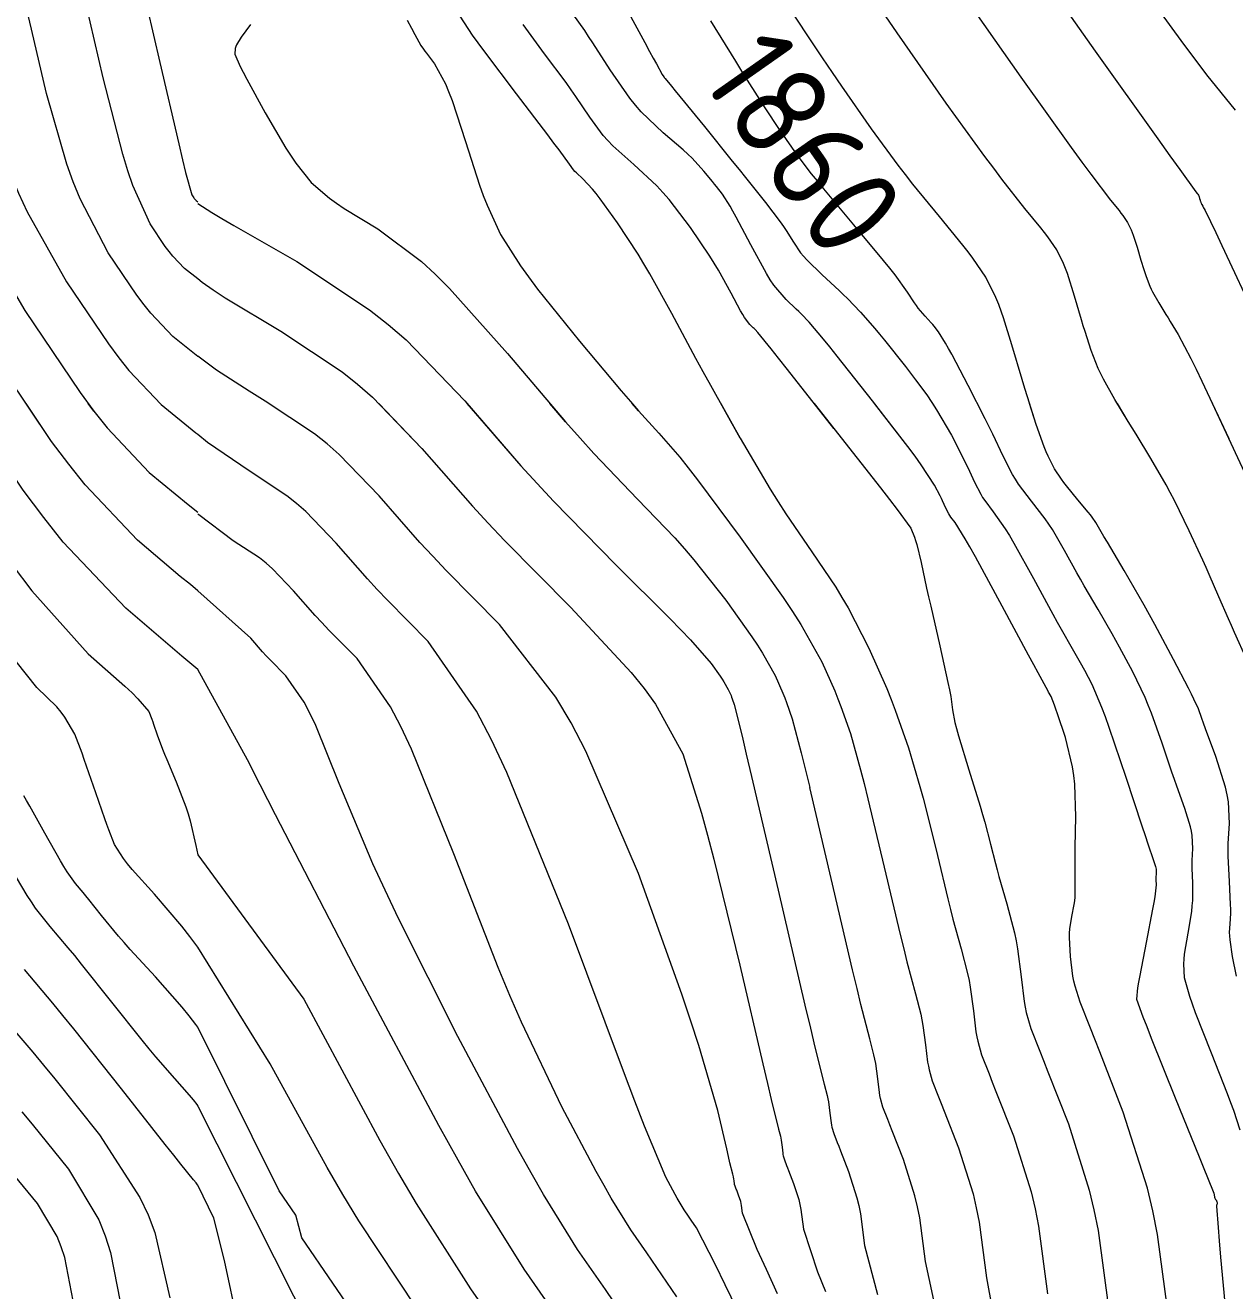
# Model space of a CAD drawing. Header units: millimetres. Extents: x 837475 to 838477, y 1189012 to 1191015.
# Drawn here: x 837993.2 to 838041, y 1189236.5 to 1189286.5 of the extents above; entities that cross this region are included whole.
import ezdxf

# ---------------------------------------------------------------- set-up
doc = ezdxf.new("R2010")
doc.units = ezdxf.units.MM
doc.header["$LTSCALE"] = 0.3
doc.layers.add('COTAS 10', color=7, linetype='Continuous', lineweight=9, true_color=0x6e3e2d)
doc.layers.add('COTAS INT', color=7, linetype='Continuous', lineweight=5, true_color=0x9fa19f)
doc.styles.get("Standard").update_dxf_attribs({"font": 'isocp2.shx', "bigfont": '@extfont2.shx'})

msp = doc.modelspace()

# ---------------------------------------------------------------- linework, layer by layer
at = {"layer": 'COTAS 10'}
for points in [[(838041.017, 1189283.179), (838039.889, 1189284.582), (838039.46, 1189285.15), (838038.98, 1189285.795), (838036.822, 1189288.772)], [(837990.813, 1189287.16), (837991.073, 1189286.223), (837991.173, 1189285.826), (837991.284, 1189285.37), (837991.786, 1189283.229), (837992.601, 1189280.644), (837992.911, 1189279.908), (837993.257, 1189279.163), (837994.807, 1189276.402), (837996.468, 1189273.944), (837996.882, 1189273.391), (837997.278, 1189272.893), (837998.545, 1189271.553), (837999.921, 1189270.434), (838000, 1189270.373)], [(838008.269, 1189286.736), (838008.44, 1189286.425), (838008.579, 1189286.172), (838008.819, 1189285.735), (838008.921, 1189285.586), (838008.975, 1189285.514), (838009.039, 1189285.428), (838009.36, 1189285.007), (838009.784, 1189284.227), (838009.914, 1189283.915), (838010.049, 1189283.562), (838010.578, 1189281.939), (838011.133, 1189280.223), (838011.283, 1189279.812), (838011.432, 1189279.428), (838011.96, 1189278.268), (838012.755, 1189277.026), (838013.072, 1189276.589), (838013.432, 1189276.112), (838015.082, 1189274.055), (838016.736, 1189272.085), (838017.098, 1189271.664), (838017.419, 1189271.296), (838018.23, 1189270.415), (838019.052, 1189269.463), (838019.378, 1189269.05), (838019.748, 1189268.573), (838021.44, 1189266.31), (838023.136, 1189263.921), (838023.507, 1189263.364), (838023.836, 1189262.852), (838024.669, 1189261.379), (838025.18, 1189260.229), (838025.306, 1189259.921), (838025.424, 1189259.617), (838025.796, 1189258.553), (838026.2, 1189257.113), (838026.339, 1189256.571), (838026.491, 1189255.967), (838027.136, 1189253.267), (838027.764, 1189250.609), (838027.905, 1189250.032), (838028.032, 1189249.523), (838028.37, 1189248.256), (838028.58, 1189247.449), (838028.626, 1189247.23), (838028.666, 1189247.012), (838028.768, 1189246.242), (838028.85, 1189245.561), (838028.878, 1189245.4), (838028.908, 1189245.251), (838029.033, 1189244.813), (838029.278, 1189244.19), (838029.382, 1189243.924), (838029.502, 1189243.618), (838030.069, 1189242.177), (838030.648, 1189240.351), (838030.775, 1189239.803), (838030.889, 1189239.237), (838031.182, 1189237.036), (838031.623, 1189234.585)], [(838029.804, 1189273.537), (838029.68, 1189273.763), (838029.562, 1189273.974), (838029.286, 1189274.423), (838029.106, 1189274.641), (838029.05, 1189274.707), (838028.99, 1189274.775), (838028.747, 1189275.043), (838028.482, 1189275.359), (838028.407, 1189275.458), (838028.333, 1189275.563), (838028.059, 1189275.983), (838027.567, 1189276.668), (838027.353, 1189276.939), (838027.107, 1189277.246), (838025.939, 1189278.651), (838024.752, 1189280.07), (838024.493, 1189280.386), (838024.264, 1189280.669), (838023.69, 1189281.414), (838023.268, 1189282.02), (838023.135, 1189282.215), (838022.995, 1189282.423), (838022.432, 1189283.273), (838021.732, 1189284.366), (838021.506, 1189284.727), (838021.266, 1189285.112), (838020.284, 1189286.716)], [(838041.209, 1189242.864), (838040.953, 1189243.643), (838040.839, 1189243.953), (838040.706, 1189244.303), (838040.07, 1189245.909), (838039.445, 1189247.505), (838039.319, 1189247.85), (838039.214, 1189248.153), (838039.004, 1189248.894), (838038.98, 1189249.448), (838038.992, 1189249.633), (838039.011, 1189249.831), (838039.147, 1189250.657), (838039.29, 1189251.516), (838039.313, 1189251.734), (838039.33, 1189251.944), (838039.332, 1189252.633), (838039.306, 1189253.23), (838039.305, 1189253.382), (838039.306, 1189253.528), (838039.333, 1189254.006), (838039.31, 1189254.515), (838039.281, 1189254.681), (838039.241, 1189254.857), (838039.013, 1189255.58), (838038.698, 1189256.459), (838038.603, 1189256.733), (838038.505, 1189257.021), (838038.121, 1189258.169), (838037.696, 1189259.352), (838037.572, 1189259.662), (838037.444, 1189259.963), (838036.957, 1189260.986), (838036.438, 1189261.955), (838036.29, 1189262.222), (838036.141, 1189262.489), (838035.587, 1189263.447), (838035.04, 1189264.386), (838034.896, 1189264.64), (838034.754, 1189264.892), (838034.267, 1189265.781), (838033.782, 1189266.611), (838033.641, 1189266.826), (838033.498, 1189267.034), (838032.957, 1189267.734), (838032.446, 1189268.405), (838032.321, 1189268.596), (838032.203, 1189268.789), (838031.835, 1189269.502), (838031.428, 1189270.374), (838031.286, 1189270.666), (838031.13, 1189270.98), (838030.457, 1189272.298), (838029.816, 1189273.513), (838029.804, 1189273.537)], [(837998.545, 1189271.553), (837998.511, 1189271.589)], [(838017.419, 1189271.296), (838017.164, 1189271.589)], [(838031.13, 1189270.98), (838030.819, 1189271.589)], [(838021.319, 1189235.787), (838020.849, 1189236.756), (838020.459, 1189237.553), (838019.715, 1189239.004), (838019.505, 1189239.317), (838019.451, 1189239.395), (838019.4, 1189239.471), (838019.229, 1189239.715), (838019.022, 1189240.05), (838018.946, 1189240.182), (838018.863, 1189240.332), (838018.5, 1189241.014), (838017.658, 1189243.03), (838017.274, 1189244.021), (838016.824, 1189245.199), (838014.652, 1189251.014), (838012.22, 1189257.008), (838011.606, 1189258.298), (838011.018, 1189259.429), (838009.111, 1189262.179), (838007.495, 1189263.813), (838007.091, 1189264.24), (838006.706, 1189264.655), (838005.474, 1189266.064), (838004.271, 1189267.316), (838003.904, 1189267.633), (838003.524, 1189267.936), (838002.029, 1189268.925), (838000.388, 1189270.048), (838000, 1189270.367)], [(838008.671, 1189235.815), (838006.37, 1189239.292), (838005.738, 1189240.325), (838005.109, 1189241.389), (838002.856, 1189245.486), (838000, 1189250.098), (837999.998, 1189250.101), (837999.679, 1189250.53), (837999.365, 1189250.935), (837998.28, 1189252.201), (837997.401, 1189253.177), (837997.217, 1189253.401), (837997.059, 1189253.603), (837996.704, 1189254.166), (837996.477, 1189254.738), (837996.4, 1189254.948), (837996.317, 1189255.179), (837995.967, 1189256.197), (837995.602, 1189257.26), (837995.51, 1189257.519), (837995.422, 1189257.763), (837995.135, 1189258.517), (837994.745, 1189259.198), (837994.592, 1189259.396), (837994.419, 1189259.597), (837993.631, 1189260.359), (837991.988, 1189262.421)], [(837993.046, 1189243.597), (837993.452, 1189243.109), (837994.89, 1189241.326), (837996.083, 1189239.323), (837996.334, 1189238.697), (837996.552, 1189238.041), (837997.056, 1189235.413)]]:
    msp.add_lwpolyline(points, dxfattribs=at)
at = {"layer": 'COTAS INT'}
for points in [[(838032.555, 1189289.654), (838035.474, 1189285.511), (838037.952, 1189282.046), (838038.429, 1189281.379), (838038.816, 1189280.839), (838039.459, 1189279.948), (838039.506, 1189279.891), (838039.526, 1189279.865), (838039.552, 1189279.827), (838039.572, 1189279.786), (838039.578, 1189279.772), (838039.583, 1189279.757), (838039.604, 1189279.691), (838039.625, 1189279.622), (838039.63, 1189279.604), (838039.635, 1189279.587), (838039.653, 1189279.532), (838039.674, 1189279.479), (838039.681, 1189279.464), (838039.689, 1189279.448), (838039.723, 1189279.389), (838039.762, 1189279.325), (838039.784, 1189279.287), (838039.828, 1189279.216), (838040.24, 1189278.35), (838040.484, 1189277.831), (838040.784, 1189277.189), (838042.337, 1189273.862)], [(837997.745, 1189288.315), (837998.495, 1189285.067), (837999.242, 1189281.85), (837999.392, 1189281.225), (837999.516, 1189280.716), (837999.761, 1189279.834), (837999.837, 1189279.721), (837999.856, 1189279.695), (837999.874, 1189279.672), (837999.933, 1189279.611), (838000, 1189279.562)], [(838041.066, 1189248.955), (838040.899, 1189249.735), (838040.81, 1189250.397), (838040.797, 1189250.544), (838040.79, 1189250.676), (838040.806, 1189251.024), (838040.833, 1189251.431), (838040.832, 1189251.6), (838040.827, 1189251.793), (838040.779, 1189252.697), (838040.736, 1189253.696), (838040.734, 1189253.95), (838040.736, 1189254.195), (838040.781, 1189254.996), (838040.743, 1189255.85), (838040.693, 1189256.127), (838040.627, 1189256.422), (838040.246, 1189257.634), (838039.841, 1189258.731), (838039.759, 1189258.953), (838039.691, 1189259.14), (838039.556, 1189259.518), (838039.376, 1189259.908), (838039.279, 1189260.101), (838039.162, 1189260.332), (838038.57, 1189261.476), (838037.83, 1189262.859), (838037.62, 1189263.24), (838037.406, 1189263.62), (838036.615, 1189264.989), (838035.954, 1189266.109), (838035.822, 1189266.333), (838035.712, 1189266.52), (838035.502, 1189266.884), (838035.353, 1189267.095), (838035.282, 1189267.186), (838035.197, 1189267.291), (838034.784, 1189267.787), (838034.339, 1189268.332), (838034.235, 1189268.468), (838034.139, 1189268.597), (838033.86, 1189269.009), (838033.614, 1189269.502), (838033.538, 1189269.682), (838033.459, 1189269.881), (838033.146, 1189270.76), (838032.796, 1189271.851), (838032.692, 1189272.186), (838032.587, 1189272.533), (838032.184, 1189273.904), (838031.845, 1189274.971), (838031.771, 1189275.202), (838031.659, 1189275.504), (838031.548, 1189275.782), (838031.166, 1189276.557), (838031.155, 1189276.578), (838030.639, 1189277.332), (838030.45, 1189277.582), (838030.398, 1189277.65), (838030.241, 1189277.851), (838029.319, 1189278.975), (838028.268, 1189280.262), (838027.977, 1189280.634), (838027.686, 1189281.013), (838026.636, 1189282.438), (838025.46, 1189284.126), (838025.09, 1189284.671), (838024.7, 1189285.249), (838023.131, 1189287.617)], [(838030.038, 1189288.044), (838032.528, 1189284.487), (838034.53, 1189281.702), (838034.945, 1189281.131), (838035.3, 1189280.647), (838036.079, 1189279.624), (838036.417, 1189279.211), (838036.494, 1189279.112), (838036.564, 1189279.02), (838036.753, 1189278.744), (838036.897, 1189278.452), (838036.938, 1189278.35), (838036.979, 1189278.239), (838037.131, 1189277.762), (838037.279, 1189277.259), (838037.317, 1189277.131), (838037.355, 1189277.009), (838037.484, 1189276.608), (838037.636, 1189276.225), (838037.689, 1189276.113), (838037.746, 1189275.999), (838037.989, 1189275.567), (838038.272, 1189275.104), (838038.354, 1189274.969), (838038.437, 1189274.832), (838038.751, 1189274.317), (838039.257, 1189273.363), (838039.461, 1189272.95), (838039.693, 1189272.473), (838040.763, 1189270.21)], [(838000, 1189276.52), (837999.47, 1189276.925), (837999.009, 1189277.412), (837998.865, 1189277.594), (837998.714, 1189277.795), (837998.109, 1189278.69), (837997.43, 1189280.198), (837997.231, 1189280.786), (837997.028, 1189281.448), (837996.259, 1189284.454), (837995.567, 1189287.408)], [(838036.782, 1189270.883), (838036.255, 1189271.746), (838035.802, 1189272.55), (838035.696, 1189272.762), (838035.598, 1189272.97), (838035.315, 1189273.684), (838035.075, 1189274.43), (838035.005, 1189274.658), (838034.933, 1189274.896), (838034.657, 1189275.833), (838034.375, 1189276.72), (838034.298, 1189276.927), (838034.223, 1189277.117), (838033.954, 1189277.661), (838033.601, 1189278.176), (838033.472, 1189278.347), (838033.329, 1189278.531), (838032.699, 1189279.3), (838031.784, 1189280.455), (838031.461, 1189280.883), (838031.108, 1189281.357), (838029.582, 1189283.462), (838027.652, 1189286.232), (838027.045, 1189287.126)], [(837994.221, 1189270.093), (837991.505, 1189274.114), (837989.083, 1189278.128), (837988.59, 1189279.029), (837988.174, 1189279.839), (837987.313, 1189282.004), (837987.002, 1189283.332), (837986.933, 1189283.615), (837986.871, 1189283.861), (837986.709, 1189284.443), (837986.561, 1189284.802), (837986.508, 1189284.908), (837986.449, 1189285.016), (837986.193, 1189285.431), (837985.92, 1189285.882), (837985.851, 1189286.012), (837985.785, 1189286.146), (837985.57, 1189286.649)], [(838000, 1189273.452), (837999.007, 1189274.239), (837998.143, 1189275.153), (837997.874, 1189275.492), (837997.591, 1189275.87), (837996.458, 1189277.546), (837995.343, 1189279.681), (837995.071, 1189280.347), (837994.815, 1189281.046), (837994.022, 1189283.842), (837993.426, 1189286.389), (837993.293, 1189286.932)], [(838021.44, 1189270.215), (838020.273, 1189272.294), (838019.974, 1189272.835), (838019.686, 1189273.361), (838018.733, 1189275.14), (838017.867, 1189276.713), (838017.634, 1189277.111), (838017.403, 1189277.492), (838016.596, 1189278.729), (838015.906, 1189279.683), (838015.749, 1189279.885), (838015.608, 1189280.06), (838015.225, 1189280.469), (838014.969, 1189280.7), (838014.909, 1189280.763), (838014.853, 1189280.826), (838014.688, 1189281.048), (838014.284, 1189281.608), (838014.077, 1189281.884), (838013.83, 1189282.211), (838012.594, 1189283.827), (838011.339, 1189285.487), (838011.079, 1189285.842), (838010.857, 1189286.152), (838010.372, 1189286.894)], [(838028.066, 1189269.886), (838026.673, 1189271.689), (838025.271, 1189273.459), (838024.979, 1189273.824), (838024.728, 1189274.134), (838024.169, 1189274.8), (838023.852, 1189275.126), (838023.755, 1189275.222), (838023.653, 1189275.32), (838023.251, 1189275.694), (838022.776, 1189276.261), (838022.628, 1189276.482), (838022.474, 1189276.73), (838021.857, 1189277.854), (838021.283, 1189278.954), (838021.155, 1189279.187), (838021.041, 1189279.388), (838020.744, 1189279.857), (838020.504, 1189280.159), (838020.427, 1189280.256), (838020.345, 1189280.358), (838020.008, 1189280.773), (838019.537, 1189281.28), (838019.37, 1189281.44), (838019.187, 1189281.609), (838018.395, 1189282.288), (838017.528, 1189283.116), (838017.298, 1189283.378), (838017.072, 1189283.654), (838016.294, 1189284.772), (838015.612, 1189285.848), (838015.448, 1189286.099), (838015.293, 1189286.329), (838014.822, 1189286.988)], [(838017.113, 1189286.872), (838017.667, 1189285.854), (838017.856, 1189285.506), (838018.004, 1189285.236), (838018.126, 1189285.013), (838018.359, 1189284.596), (838018.417, 1189284.505), (838018.43, 1189284.486), (838018.441, 1189284.47), (838018.469, 1189284.437), (838018.718, 1189284.136), (838018.869, 1189283.951), (838019.056, 1189283.723), (838019.842, 1189282.759)], [(837988.421, 1189286.55), (837988.498, 1189286.408), (837988.568, 1189286.27), (837988.761, 1189285.801), (837988.972, 1189285.042), (837989.053, 1189284.721), (837989.143, 1189284.351), (837989.549, 1189282.616), (837990.388, 1189280.241), (837990.751, 1189279.469), (837991.17, 1189278.646), (837993.156, 1189275.258), (837995.344, 1189272.019), (837995.891, 1189271.29), (837996.412, 1189270.633), (837998.082, 1189268.867), (837999.612, 1189267.596), (838000, 1189267.288)], [(838002.085, 1189286.567), (838001.71, 1189286.064), (838001.53, 1189285.769), (838001.499, 1189285.694), (838001.477, 1189285.623), (838001.468, 1189285.394), (838001.678, 1189284.912), (838001.795, 1189284.682), (838001.937, 1189284.41), (838002.661, 1189283.079), (838003.481, 1189281.68), (838003.683, 1189281.365), (838003.875, 1189281.081), (838004.479, 1189280.318), (838005.21, 1189279.698), (838005.481, 1189279.505), (838005.782, 1189279.302), (838007.118, 1189278.492), (838008.836, 1189277.207), (838009.377, 1189276.704), (838009.947, 1189276.138), (838012.242, 1189273.563), (838014.539, 1189270.862), (838015.11, 1189270.217), (838015.653, 1189269.616), (838017.379, 1189267.813), (838018.853, 1189266.279), (838019.236, 1189265.847), (838019.61, 1189265.411), (838020.87, 1189263.811), (838021.894, 1189262.368), (838022.118, 1189262.032), (838022.317, 1189261.722), (838022.82, 1189260.833), (838023.129, 1189260.138), (838023.204, 1189259.952), (838023.276, 1189259.768), (838023.501, 1189259.126), (838023.856, 1189257.778), (838024.01, 1189257.148), (838024.189, 1189256.408)], [(838025.142, 1189270.606), (838023.31, 1189272.931), (838022.952, 1189273.384), (838022.659, 1189273.754), (838022.137, 1189274.401), (838022.027, 1189274.514), (838021.994, 1189274.548), (838021.958, 1189274.582), (838021.819, 1189274.711), (838021.616, 1189274.983), (838021.541, 1189275.106), (838021.457, 1189275.251), (838021.087, 1189275.949), (838020.582, 1189276.854), (838020.414, 1189277.129), (838020.234, 1189277.415), (838019.48, 1189278.538), (838018.629, 1189279.646), (838018.387, 1189279.923), (838018.143, 1189280.186), (838017.236, 1189281.029), (838016.407, 1189281.778), (838016.21, 1189281.983), (838016.028, 1189282.186), (838015.491, 1189282.91), (838014.948, 1189283.728), (838014.762, 1189283.991), (838014.561, 1189284.27), (838013.708, 1189285.408), (838012.855, 1189286.568)], [(838019.842, 1189282.759), (838020.027, 1189282.531), (838021.128, 1189281.172), (838021.397, 1189280.838), (838021.65, 1189280.522), (838022.434, 1189279.533), (838023.019, 1189278.762), (838023.147, 1189278.584), (838023.26, 1189278.421), (838023.541, 1189277.959), (838023.829, 1189277.542), (838023.945, 1189277.407), (838024.076, 1189277.264), (838024.684, 1189276.676), (838025.348, 1189276.059), (838025.516, 1189275.897), (838025.677, 1189275.738), (838026.2, 1189275.199), (838026.764, 1189274.557), (838026.95, 1189274.335), (838027.149, 1189274.092), (838027.979, 1189273.056), (838028.37, 1189272.53), (838028.814, 1189271.93), (838029.017, 1189271.632), (838029.207, 1189271.34), (838029.79, 1189270.332), (838030.236, 1189269.459), (838030.339, 1189269.251), (838030.434, 1189269.057), (838030.704, 1189268.48), (838030.947, 1189268.007), (838031.025, 1189267.879), (838031.108, 1189267.753), (838031.447, 1189267.308), (838031.915, 1189266.639), (838032.08, 1189266.372), (838032.259, 1189266.069), (838033.032, 1189264.678), (838033.796, 1189263.265), (838033.97, 1189262.948), (838034.127, 1189262.664), (838034.558, 1189261.906), (838034.876, 1189261.357), (838035.046, 1189261.051), (838035.343, 1189260.497), (838035.725, 1189259.594), (838035.864, 1189259.222), (838036.017, 1189258.797), (838036.687, 1189256.82), (838037.318, 1189254.902), (838037.447, 1189254.514), (838037.556, 1189254.188), (838037.781, 1189253.526), (838037.855, 1189253.291), (838037.868, 1189253.234), (838037.878, 1189253.181), (838037.885, 1189253.015), (838037.876, 1189252.86), (838037.876, 1189252.764), (838037.885, 1189252.57), (838037.832, 1189252.095), (838037.794, 1189251.869), (838037.746, 1189251.601), (838037.488, 1189250.289), (838037.233, 1189248.985), (838037.187, 1189248.721), (838037.151, 1189248.5), (838037.11, 1189248.053), (838037.361, 1189247.351), (838037.51, 1189246.968), (838037.693, 1189246.504), (838038.64, 1189244.148), (838039.585, 1189241.811), (838039.767, 1189241.36), (838039.914, 1189240.993), (838040.158, 1189240.374), (838040.172, 1189240.315), (838040.175, 1189240.302), (838040.178, 1189240.29), (838040.184, 1189240.257), (838040.189, 1189240.232), (838040.193, 1189240.216), (838040.203, 1189240.186), (838040.216, 1189240.156), (838040.221, 1189240.148), (838040.225, 1189240.14), (838040.245, 1189240.114), (838040.265, 1189240.087), (838040.27, 1189240.079), (838040.274, 1189240.071), (838040.288, 1189240.04), (838040.295, 1189240.007), (838040.296, 1189239.998), (838040.296, 1189239.989), (838040.29, 1189239.957), (838040.28, 1189239.924), (838040.277, 1189239.915), (838040.274, 1189239.905), (838040.263, 1189239.87), (838040.33, 1189239.023), (838040.376, 1189238.501), (838040.434, 1189237.855), (838040.745, 1189234.486)], [(838000, 1189279.487), (838000.549, 1189279.139), (838000.943, 1189278.906), (838001.426, 1189278.624), (838003.91, 1189277.201), (838006.791, 1189275.296), (838007.525, 1189274.711), (838008.231, 1189274.101), (838010.55, 1189271.688), (838012.767, 1189269.128), (838013.409, 1189268.424), (838014.064, 1189267.723), (838016.528, 1189265.212), (838018.654, 1189263.095), (838019.095, 1189262.643), (838019.472, 1189262.25), (838020.299, 1189261.312), (838020.652, 1189260.815), (838020.729, 1189260.699), (838020.798, 1189260.593), (838020.971, 1189260.287), (838021.077, 1189260.048), (838021.103, 1189259.984), (838021.128, 1189259.92), (838021.205, 1189259.699), (838021.512, 1189258.442), (838021.681, 1189257.726), (838021.887, 1189256.85), (838022.936, 1189252.356), (838023.999, 1189247.814), (838024.214, 1189246.907), (838024.395, 1189246.152), (838024.759, 1189244.694), (838024.878, 1189244.235), (838024.904, 1189244.11), (838024.927, 1189243.987), (838024.985, 1189243.548), (838025.031, 1189243.161), (838025.047, 1189243.07), (838025.064, 1189242.985), (838025.136, 1189242.736), (838025.274, 1189242.382), (838025.334, 1189242.231), (838025.402, 1189242.057), (838025.724, 1189241.237), (838026.053, 1189240.2), (838026.126, 1189239.888), (838026.19, 1189239.566), (838026.357, 1189238.315), (838026.87, 1189236.372)], [(838000, 1189276.529), (838000.177, 1189276.379), (838000.6, 1189276.083), (838001.08, 1189275.765), (838003.283, 1189274.442), (838005.702, 1189272.843), (838006.318, 1189272.352), (838006.911, 1189271.839), (838008.858, 1189269.814), (838010.853, 1189267.533), (838011.475, 1189266.861), (838012.129, 1189266.17), (838014.743, 1189263.526), (838017.134, 1189260.96), (838017.646, 1189260.319), (838018.093, 1189259.707), (838019.168, 1189257.749), (838019.91, 1189255.394), (838020.147, 1189254.533), (838020.399, 1189253.582), (838021.421, 1189249.39), (838022.333, 1189245.486), (838022.515, 1189244.716), (838022.665, 1189244.081), (838022.953, 1189242.912), (838023.027, 1189242.628), (838023.043, 1189242.55), (838023.057, 1189242.474), (838023.093, 1189242.202), (838023.122, 1189241.962), (838023.132, 1189241.905), (838023.142, 1189241.852), (838023.187, 1189241.698), (838023.273, 1189241.478), (838023.309, 1189241.384), (838023.352, 1189241.276), (838023.552, 1189240.768), (838023.756, 1189240.124), (838023.801, 1189239.931), (838023.841, 1189239.731), (838023.944, 1189238.955), (838024.493, 1189237.265), (838024.814, 1189236.49)], [(838022.92, 1189236.403), (838022.475, 1189237.367), (838022.117, 1189238.159), (838021.532, 1189239.594), (838021.492, 1189239.895), (838021.476, 1189239.973), (838021.459, 1189240.048), (838021.379, 1189240.298), (838021.302, 1189240.496), (838021.285, 1189240.538), (838021.271, 1189240.574), (838021.238, 1189240.659), (838021.22, 1189240.719), (838021.216, 1189240.74), (838021.212, 1189240.762), (838021.201, 1189240.855), (838021.187, 1189240.961), (838021.182, 1189240.991), (838021.175, 1189241.021), (838021.147, 1189241.131), (838021.035, 1189241.585), (838020.977, 1189241.832), (838020.906, 1189242.131), (838020.552, 1189243.647), (838019.808, 1189246.213), (838019.492, 1189247.174), (838019.128, 1189248.243), (838017.417, 1189253.009), (838015.344, 1189257.85), (838014.753, 1189258.965), (838014.154, 1189259.984), (838011.927, 1189262.852), (838009.812, 1189264.991), (838009.283, 1189265.55), (838008.779, 1189266.094), (838007.166, 1189267.939), (838005.591, 1189269.578), (838005.111, 1189269.992), (838004.613, 1189270.39), (838002.656, 1189271.683), (838002.034, 1189272.08), (838000.734, 1189272.907), (838000.258, 1189273.26), (838000, 1189273.465)], [(838014.466, 1189235.12), (838012.895, 1189237.375), (838010.979, 1189240.462), (838010.286, 1189241.681), (838009.522, 1189243.058), (838006.172, 1189249.347), (838003.07, 1189255.334), (838002.462, 1189256.521), (838001.962, 1189257.503), (838000, 1189261.078), (837999.677, 1189261.342), (837999.365, 1189261.605), (837998.994, 1189261.92), (837997.156, 1189263.495), (837994.681, 1189266.113), (837993.909, 1189267.087), (837993.098, 1189268.168), (837990.787, 1189271.589)], [(838016.446, 1189236.081), (838016.11, 1189236.57), (838015.006, 1189238.155), (838013.66, 1189240.324), (838013.173, 1189241.181), (838012.636, 1189242.149), (838010.281, 1189246.569), (838007.933, 1189251.233), (838007.399, 1189252.354), (838006.916, 1189253.401), (838005.593, 1189256.569), (838004.665, 1189258.858), (838004.431, 1189259.35), (838004.206, 1189259.782), (838003.478, 1189260.832), (838002.861, 1189261.456), (838002.707, 1189261.619), (838002.56, 1189261.777), (838002.09, 1189262.315), (838000, 1189264.191), (837999.705, 1189264.429), (837999.303, 1189264.758), (837997.619, 1189266.181), (837995.547, 1189268.373), (837994.9, 1189269.188), (837994.221, 1189270.093), (837993.211, 1189271.589)], [(837995.891, 1189271.29), (837995.667, 1189271.589)], [(838007.152, 1189271.589), (838008.858, 1189269.814)], [(838010.636, 1189271.589), (838012.767, 1189269.128)], [(838014.539, 1189270.862), (838013.921, 1189271.589)], [(838020.669, 1189271.589), (838021.44, 1189270.215), (838022.627, 1189268.204), (838022.938, 1189267.706), (838023.241, 1189267.232), (838024.273, 1189265.731), (838025.216, 1189264.335), (838025.462, 1189263.926), (838025.702, 1189263.509), (838026.519, 1189261.925), (838027.232, 1189260.32), (838027.407, 1189259.889), (838027.573, 1189259.465), (838028.091, 1189257.98), (838028.544, 1189256.448), (838028.668, 1189255.993), (838028.792, 1189255.525), (838029.235, 1189253.722), (838029.647, 1189252.007), (838029.751, 1189251.595), (838029.851, 1189251.209), (838030.176, 1189250.038), (838030.431, 1189249.056), (838030.487, 1189248.79), (838030.536, 1189248.525), (838030.66, 1189247.588), (838030.76, 1189246.761), (838030.793, 1189246.565), (838030.829, 1189246.384), (838030.982, 1189245.851), (838031.279, 1189245.094), (838031.406, 1189244.771), (838031.552, 1189244.399), (838032.241, 1189242.646), (838032.945, 1189240.427), (838033.1, 1189239.761), (838033.238, 1189239.072), (838033.594, 1189236.397)], [(838024.368, 1189271.589), (838025.142, 1189270.606), (838026.981, 1189268.258), (838027.343, 1189267.79), (838027.642, 1189267.402), (838028.19, 1189266.658), (838028.332, 1189266.312), (838028.375, 1189266.175), (838028.419, 1189266.019), (838028.588, 1189265.304), (838028.811, 1189264.292), (838028.888, 1189263.949), (838028.972, 1189263.579), (838029.33, 1189262.013), (838029.652, 1189260.564), (838029.713, 1189260.267), (838029.762, 1189260.015), (838029.835, 1189259.483), (838029.93, 1189258.975), (838029.993, 1189258.739), (838030.07, 1189258.46), (838030.481, 1189257.11), (838030.923, 1189255.673), (838031.021, 1189255.341), (838031.108, 1189255.037), (838031.335, 1189254.177), (838031.529, 1189253.405), (838031.597, 1189253.157), (838031.67, 1189252.894), (838031.982, 1189251.819), (838032.282, 1189250.664), (838032.348, 1189250.35), (838032.406, 1189250.038), (838032.552, 1189248.935), (838032.669, 1189247.961), (838032.708, 1189247.73), (838032.751, 1189247.517), (838032.931, 1189246.89), (838033.281, 1189245.998), (838033.43, 1189245.617), (838033.602, 1189245.179), (838034.414, 1189243.116), (838035.242, 1189240.503), (838035.425, 1189239.718), (838035.587, 1189238.907), (838036.007, 1189235.757)], [(838038.419, 1189235.118), (838037.937, 1189238.743), (838037.75, 1189239.676), (838037.539, 1189240.579), (838036.586, 1189243.585), (838035.652, 1189245.96), (838035.454, 1189246.464), (838035.282, 1189246.901), (838034.88, 1189247.928), (838034.68, 1189248.566), (838034.636, 1189248.759), (838034.596, 1189248.959), (838034.492, 1189249.736), (838034.457, 1189250.479), (838034.461, 1189250.657), (838034.471, 1189250.822), (838034.554, 1189251.317), (838034.647, 1189251.782), (838034.664, 1189251.928), (838034.676, 1189252.082), (838034.685, 1189252.703), (838034.679, 1189253.502), (838034.681, 1189253.769), (838034.685, 1189254.056), (838034.714, 1189255.256), (838034.674, 1189256.546), (838034.635, 1189256.889), (838034.583, 1189257.225), (838034.294, 1189258.39), (838033.983, 1189259.322), (838033.917, 1189259.512), (838033.86, 1189259.673), (838033.729, 1189260.007), (838033.653, 1189260.147), (838033.632, 1189260.186), (838033.61, 1189260.225), (838033.53, 1189260.364), (838033.214, 1189260.941), (838033.044, 1189261.255), (838032.838, 1189261.637), (838031.797, 1189263.575), (838030.736, 1189265.527), (838030.518, 1189265.918), (838030.333, 1189266.244), (838029.937, 1189266.881), (838029.771, 1189267.1), (838029.73, 1189267.162), (838029.692, 1189267.225), (838029.572, 1189267.457), (838029.44, 1189267.741), (838029.393, 1189267.836), (838029.342, 1189267.938), (838029.123, 1189268.367), (838028.597, 1189269.166), (838028.353, 1189269.501), (838028.066, 1189269.886), (838026.751, 1189271.589)], [(838029.045, 1189271.589), (838029.207, 1189271.34)], [(838033.146, 1189270.76), (838032.88, 1189271.589)], [(838041.463, 1189261.463), (838040.98, 1189262.54), (838040.859, 1189262.814), (838040.743, 1189263.078), (838040.367, 1189263.944), (838039.979, 1189264.83), (838039.855, 1189265.107), (838039.724, 1189265.397), (838039.189, 1189266.557), (838038.603, 1189267.756), (838038.439, 1189268.07), (838038.275, 1189268.376), (838037.675, 1189269.418), (838037.09, 1189270.378), (838036.935, 1189270.633), (838036.782, 1189270.883), (838036.351, 1189271.589)], [(838041.912, 1189267.715), (838040.763, 1189270.21), (838040.111, 1189271.589)], [(838018.935, 1189236.277), (838018.149, 1189237.444), (838017.948, 1189237.738), (838017.755, 1189238.02), (838017.118, 1189238.935), (838016.341, 1189240.187), (838016.06, 1189240.682), (838015.75, 1189241.24), (838014.391, 1189243.792), (838012.796, 1189247.132), (838012.337, 1189248.187), (838011.87, 1189249.3), (838010.123, 1189253.792), (838008.442, 1189257.933), (838008.018, 1189258.824), (838007.612, 1189259.605), (838006.294, 1189261.505), (838005.178, 1189262.634), (838004.899, 1189262.929), (838004.633, 1189263.216), (838003.782, 1189264.19), (838002.951, 1189265.055), (838002.697, 1189265.273), (838002.434, 1189265.483), (838001.402, 1189266.166), (838000.041, 1189267.19), (838000, 1189267.227)], [(837992.659, 1189265.208), (837993.433, 1189264.183), (837995.66, 1189261.698), (837997.112, 1189260.416), (837997.398, 1189260.148), (837997.633, 1189259.92), (837998.066, 1189259.41), (837998.18, 1189259.111), (837998.215, 1189259.014), (837998.252, 1189258.911), (837998.397, 1189258.488), (837998.606, 1189257.923), (837998.683, 1189257.73), (837998.768, 1189257.521), (837999.145, 1189256.636), (837999.527, 1189255.648), (837999.614, 1189255.374), (837999.695, 1189255.101), (837999.92, 1189254.114), (838000, 1189253.747), (838004.188, 1189248.043), (838007.194, 1189242.455), (838007.93, 1189241.16), (838008.625, 1189239.973), (838010.783, 1189236.595), (838012.821, 1189233.669)], [(838006.56, 1189235.035), (838004.115, 1189238.611), (838003.874, 1189239.517), (838003.214, 1189240.478), (838000, 1189246.94), (837999.924, 1189247.048), (837999.657, 1189247.394), (837999.382, 1189247.735), (837998.327, 1189248.933), (837997.328, 1189250.015), (837997.088, 1189250.284), (837996.865, 1189250.54), (837996.191, 1189251.353), (837995.686, 1189251.989), (837995.569, 1189252.133), (837995.462, 1189252.263), (837995.159, 1189252.619), (837994.828, 1189253.085), (837994.704, 1189253.285), (837994.566, 1189253.515), (837993.949, 1189254.604), (837993.356, 1189255.677), (837993.232, 1189255.897), (837993.126, 1189256.084)], [(838029.246, 1189235.478), (838028.769, 1189237.676), (838028.54, 1189239.401), (838028.451, 1189239.846), (838028.35, 1189240.275), (838027.896, 1189241.707), (838027.452, 1189242.837), (838027.358, 1189243.077), (838027.276, 1189243.286), (838027.085, 1189243.775), (838026.986, 1189244.118), (838026.962, 1189244.235), (838026.941, 1189244.361), (838026.877, 1189244.895), (838026.797, 1189245.499), (838026.765, 1189245.67), (838026.729, 1189245.842), (838026.564, 1189246.475), (838026.213, 1189247.838), (838026.06, 1189248.469), (838025.882, 1189249.212), (838025.036, 1189252.812), (838024.189, 1189256.408)], [(837992.613, 1189253.205), (837993.239, 1189252.145), (837993.406, 1189251.889), (837993.572, 1189251.649), (837994.15, 1189250.916), (837994.866, 1189250.077), (837995.118, 1189249.769), (837995.394, 1189249.429), (837996.586, 1189247.928), (837997.786, 1189246.424), (837998.068, 1189246.082), (837998.327, 1189245.771), (837999.079, 1189244.918), (837999.66, 1189244.259), (837999.811, 1189244.071), (837999.958, 1189243.88), (838000, 1189243.82), (838004.535, 1189234.831)], [(838001.592, 1189235.192), (838001.052, 1189237.715), (838000.632, 1189239.397), (838000, 1189240.702), (837999.992, 1189240.713), (837999.965, 1189240.748), (837999.938, 1189240.782), (837999.831, 1189240.903), (837999.326, 1189241.527), (837999.047, 1189241.879), (837998.708, 1189242.308), (837996.981, 1189244.504), (837995.102, 1189246.869), (837994.667, 1189247.406), (837994.27, 1189247.891), (837993.141, 1189249.214)], [(837992.132, 1189247.512), (837993.481, 1189245.951), (837993.902, 1189245.443), (837994.345, 1189244.903), (837996.118, 1189242.682), (837997.705, 1189240.215), (837998.03, 1189239.52), (837998.306, 1189238.82), (837998.889, 1189236.25)], [(837995.068, 1189236.131), (837994.741, 1189237.837), (837994.6, 1189238.263), (837994.436, 1189238.669), (837993.662, 1189239.969), (837992.56, 1189241.315)]]:
    msp.add_lwpolyline(points, dxfattribs=at)

# ---------------------------------------------------------------- texts
at = {"layer": 'COTAS 10', "insert": (838019.77, 1189284.514), "char_height": 3.8, "attachment_point": 7, "rotation": 305.0939}
msp.add_mtext('1860', dxfattribs=at)

doc.saveas('drawing.dxf')
